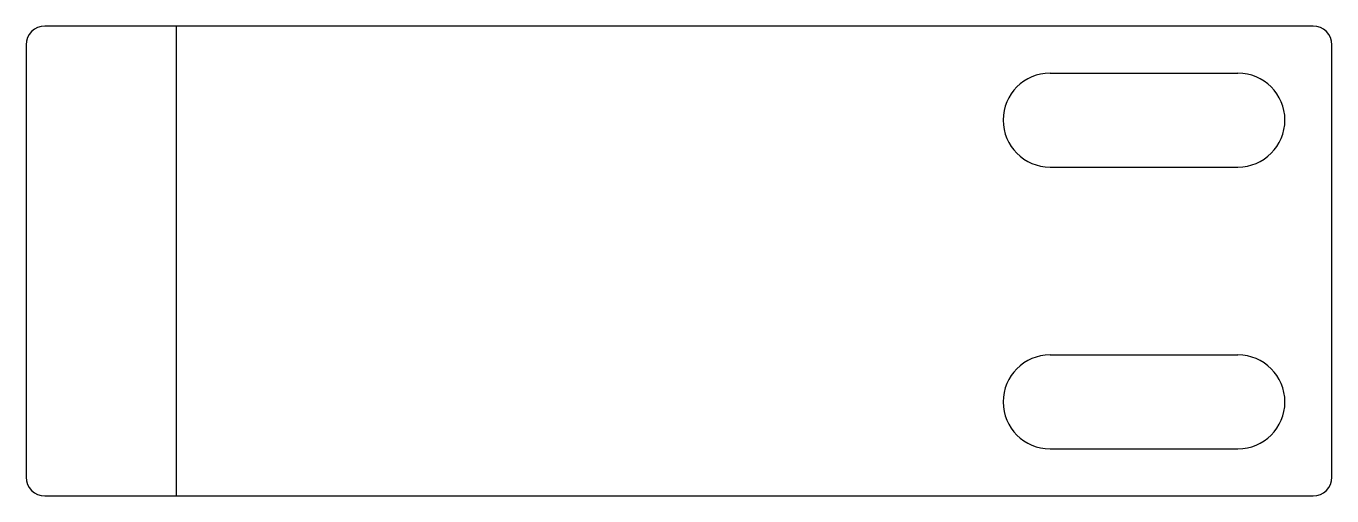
# Model space of a CAD drawing. Extents: x 0 to 139, y 0 to 50.
import ezdxf

# ---------------------------------------------------------------- set-up
doc = ezdxf.new("R2010")
doc.units = 0
doc.header["$MEASUREMENT"] = 0
doc.layers.get('0').update_dxf_attribs({"linetype": 'CONTINUOUS'})

msp = doc.modelspace()

# ---------------------------------------------------------------- linework, layer by layer
for p, q in [((137, 50), (2, 50)), ((0, 48), (0, 2)), ((139, 2), (139, 48)), ((109, 45), (129, 45)), ((109, 35), (129, 35)), ((109, 15), (129, 15)), ((109, 5), (129, 5)), ((2, 0), (137, 0))]:
    msp.add_line(p, q)
at = {"color": 1}
msp.add_line((16, 0), (16, 50), dxfattribs=at)
for centre, radius, start, end in [((2, 48), 2, 90, 180), ((137, 48), 2, 0, 90), ((109, 40), 5, 90, 270), ((129, 40), 5, 270, 90), ((109, 10), 5, 90, 270), ((129, 10), 5, 270, 90), ((2, 2), 2, 180, 270), ((137, 2), 2, 270, 0)]:
    msp.add_arc(centre, radius, start, end)

doc.saveas('drawing.dxf')
